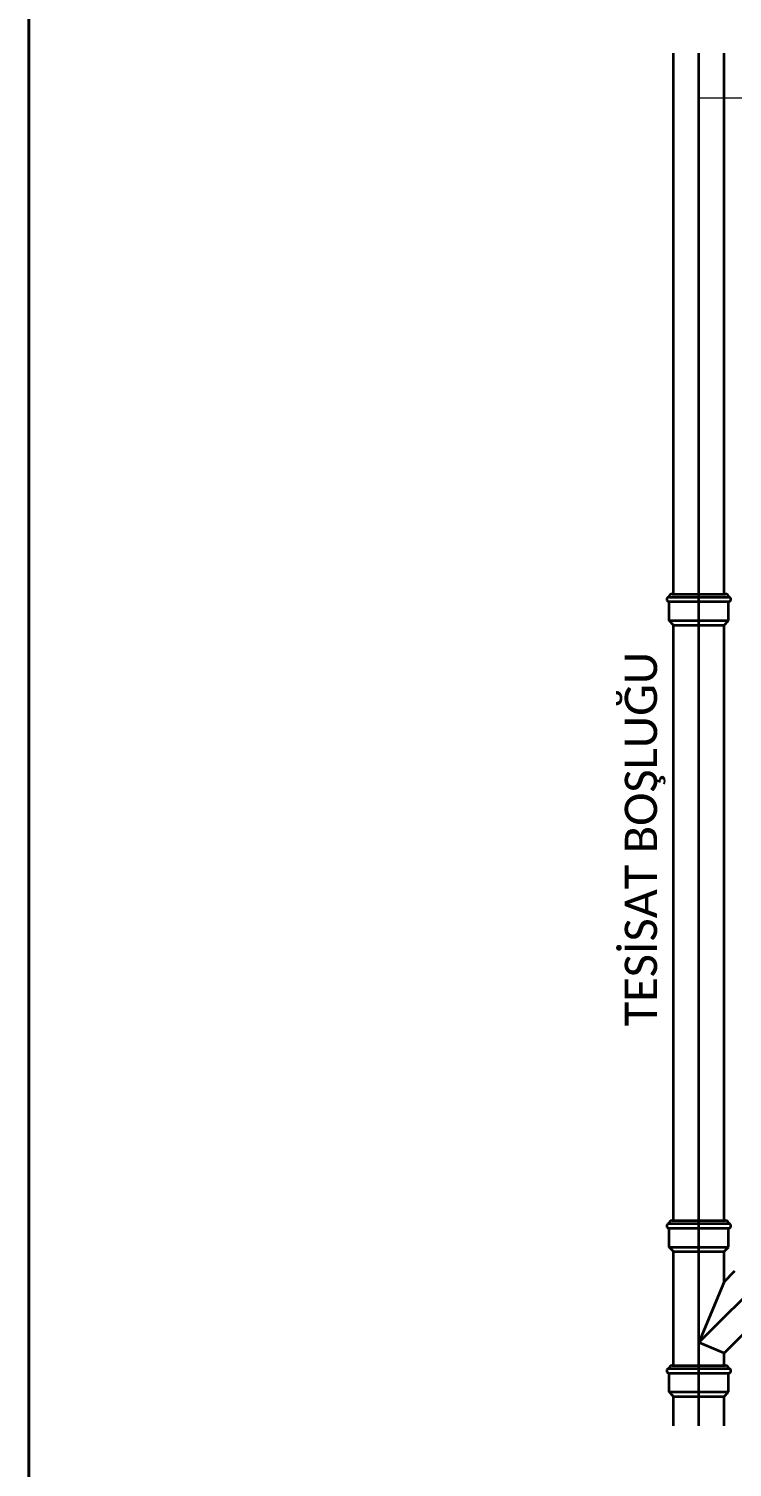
# Model space of a CAD drawing. Header units: centimetres. Extents: x 405464 to 563355, y 50011 to 66875.
# Drawn here: x 559529 to 560052, y 53859 to 54928 of the extents above; entities that cross this region are included whole.
import ezdxf

# ---------------------------------------------------------------- set-up
doc = ezdxf.new("R2010")
doc.units = ezdxf.units.CM
for name, color, linetype, lineweight in [('0-KRCN-SHT-DETAY-20', 41, 'Continuous', 20), ('0-KRCN-SHT-DETAY-35', 141, 'Continuous', 35), ('0-KRCN-SHT-DETAY-YAZI', 71, 'Continuous', 35), ('0-KRCN-SHT-DETAY-ÇERÇEVE', 71, 'Continuous', 40)]:
    doc.layers.add(name, color=color, linetype=linetype, lineweight=lineweight)
doc.styles.add('KATMAN YAZI STİLİ', font='calibri.ttf')

# ---------------------------------------------------------------- blocks, each defined once
blk = doc.blocks.new('G$C76A7FA0D')
at = {"layer": '0-KRCN-SHT-DETAY-20'}
blk.add_line((299.4, -368.38, 108.46), (248.87, -368.38, 108.46), dxfattribs=at)
at = {"layer": '0-KRCN-SHT-DETAY-35', "color": 6}
for p, q in [((239.51, -552.61, 108.46), (239.51, -351.63, 108.46)), ((248.87, -861.58, 108.46), (248.87, -351.63, 108.46)), ((258.23, -552.61, 108.46), (258.23, -351.63, 108.46)), ((237.81, -553.73, 108.46), (237.81, -553.73, 108.46)), ((237.81, -553.73, 108.46), (237.81, -553.73, 108.46)), ((237.81, -553.73, 108.46), (237.81, -553.73, 108.46)), ((237.81, -553.73, 108.46), (259.93, -553.73, 108.46)), ((237.81, -562.41, 108.46), (237.81, -555.43, 108.46)), ((237.81, -555.43, 108.46), (259.93, -555.43, 108.46)), ((238.93, -552.61, 108.46), (258.81, -552.61, 108.46)), ((259.93, -553.73, 108.46), (259.93, -553.73, 108.46)), ((259.93, -553.73, 108.46), (259.93, -553.73, 108.46)), ((259.93, -562.41, 108.46), (259.93, -555.43, 108.46)), ((239.51, -564.11, 108.46), (237.81, -562.41, 108.46)), ((237.81, -562.41, 108.46), (259.93, -562.41, 108.46)), ((239.51, -785.36, 108.46), (239.51, -564.11, 108.46)), ((239.51, -564.11, 108.46), (258.23, -564.11, 108.46)), ((258.23, -564.11, 108.46), (259.93, -562.41, 108.46)), ((258.23, -785.36, 108.46), (258.23, -564.11, 108.46)), ((318.2, -761.33, 108.46), (248.87, -830.67, 108.46)), ((238.93, -785.36, 108.46), (258.81, -785.36, 108.46)), ((237.81, -786.49, 108.46), (237.81, -786.49, 108.46)), ((237.81, -786.49, 108.46), (237.81, -786.49, 108.46)), ((237.81, -786.49, 108.46), (237.81, -786.49, 108.46)), ((237.81, -786.49, 108.46), (259.93, -786.49, 108.46)), ((237.81, -795.17, 108.46), (237.81, -788.19, 108.46)), ((237.81, -788.19, 108.46), (259.93, -788.19, 108.46)), ((259.93, -786.49, 108.46), (259.93, -786.49, 108.46)), ((259.93, -786.49, 108.46), (259.93, -786.49, 108.46)), ((259.93, -795.17, 108.46), (259.93, -788.19, 108.46)), ((239.51, -796.87, 108.46), (237.81, -795.17, 108.46)), ((237.81, -795.17, 108.46), (259.93, -795.17, 108.46)), ((258.23, -796.87, 108.46), (259.93, -795.17, 108.46)), ((239.51, -796.87, 108.46), (258.23, -796.87, 108.46)), ((239.51, -839.2, 108.46), (239.51, -796.87, 108.46)), ((258.23, -808.07, 108.46), (258.23, -796.87, 108.46)), ((258.23, -808.07, 108.46), (262.24, -804.06, 108.46)), ((258.23, -808.07, 108.46), (248.87, -830.67, 108.46)), ((258.23, -834.55, 108.46), (275.48, -817.3, 108.46)), ((258.23, -834.55, 108.46), (248.87, -830.67, 108.46)), ((258.23, -839.2, 108.46), (258.23, -834.55, 108.46)), ((237.81, -840.32, 108.46), (237.81, -840.32, 108.46)), ((237.81, -840.32, 108.46), (237.81, -840.32, 108.46)), ((237.81, -840.32, 108.46), (237.81, -840.32, 108.46)), ((237.81, -840.32, 108.46), (259.93, -840.32, 108.46)), ((237.81, -849, 108.46), (237.81, -842.03, 108.46)), ((237.81, -842.03, 108.46), (259.93, -842.03, 108.46)), ((238.93, -839.2, 108.46), (258.81, -839.2, 108.46)), ((259.93, -840.32, 108.46), (259.93, -840.32, 108.46)), ((259.93, -840.32, 108.46), (259.93, -840.32, 108.46)), ((259.93, -849, 108.46), (259.93, -842.03, 108.46)), ((239.51, -850.71, 108.46), (237.81, -849, 108.46)), ((237.81, -849, 108.46), (259.93, -849, 108.46)), ((258.23, -850.71, 108.46), (259.93, -849, 108.46)), ((239.51, -850.71, 108.46), (258.23, -850.71, 108.46)), ((239.51, -861.58, 108.46), (239.51, -850.71, 108.46)), ((258.23, -861.58, 108.46), (258.23, -850.71, 108.46))]:
    blk.add_line(p, q, dxfattribs=at)
for centre, radius, start, end in [((237.81, -554.58, 108.46), 0.851, 90, 270), ((238.93, -553.73, 108.46), 1.12, 90, 180), ((258.81, -553.73, 108.46), 1.12, 0, 90), ((259.93, -554.58, 108.46), 0.851, 270, 90), ((238.93, -786.49, 108.46), 1.12, 90, 180), ((258.81, -786.49, 108.46), 1.12, 0, 90), ((237.81, -787.34, 108.46), 0.851, 90, 270), ((259.93, -787.34, 108.46), 0.851, 270, 90), ((237.81, -841.18, 108.46), 0.851, 90, 270), ((238.93, -840.32, 108.46), 1.12, 90, 180), ((258.81, -840.32, 108.46), 1.12, 0, 90), ((259.93, -841.18, 108.46), 0.851, 270, 90)]:
    blk.add_arc(centre, radius, start, end, dxfattribs=at)
at = {"layer": '0-KRCN-SHT-DETAY-ÇERÇEVE'}
blk.add_lwpolyline([(768.18, 0), (768.18, -1101.82), (0, -1101.82), (0, 0)], close=True, dxfattribs=at)
at = {"layer": '0-KRCN-SHT-DETAY-YAZI', "style": 'KATMAN YAZI STİLİ'}
blk.add_text('TESİSAT BOŞLUĞU', height=12, rotation=90, dxfattribs=at).set_placement((233.37, -713.21, 108.46))
blk = doc.blocks.new('*U176')
at = {"layer": '0-KRCN-SHT-DETAY-ÇERÇEVE', "xscale": 2, "yscale": 2, "zscale": 2}
blk.add_blockref('G$C76A7FA0D', (0, 0), dxfattribs=at)

msp = doc.modelspace()

# ---------------------------------------------------------------- block references
at = {"layer": '0-KRCN-SHT-DETAY-ÇERÇEVE'}
msp.add_blockref('*U176', (559529.1, 55613.1), dxfattribs=at)

doc.saveas('drawing.dxf')
